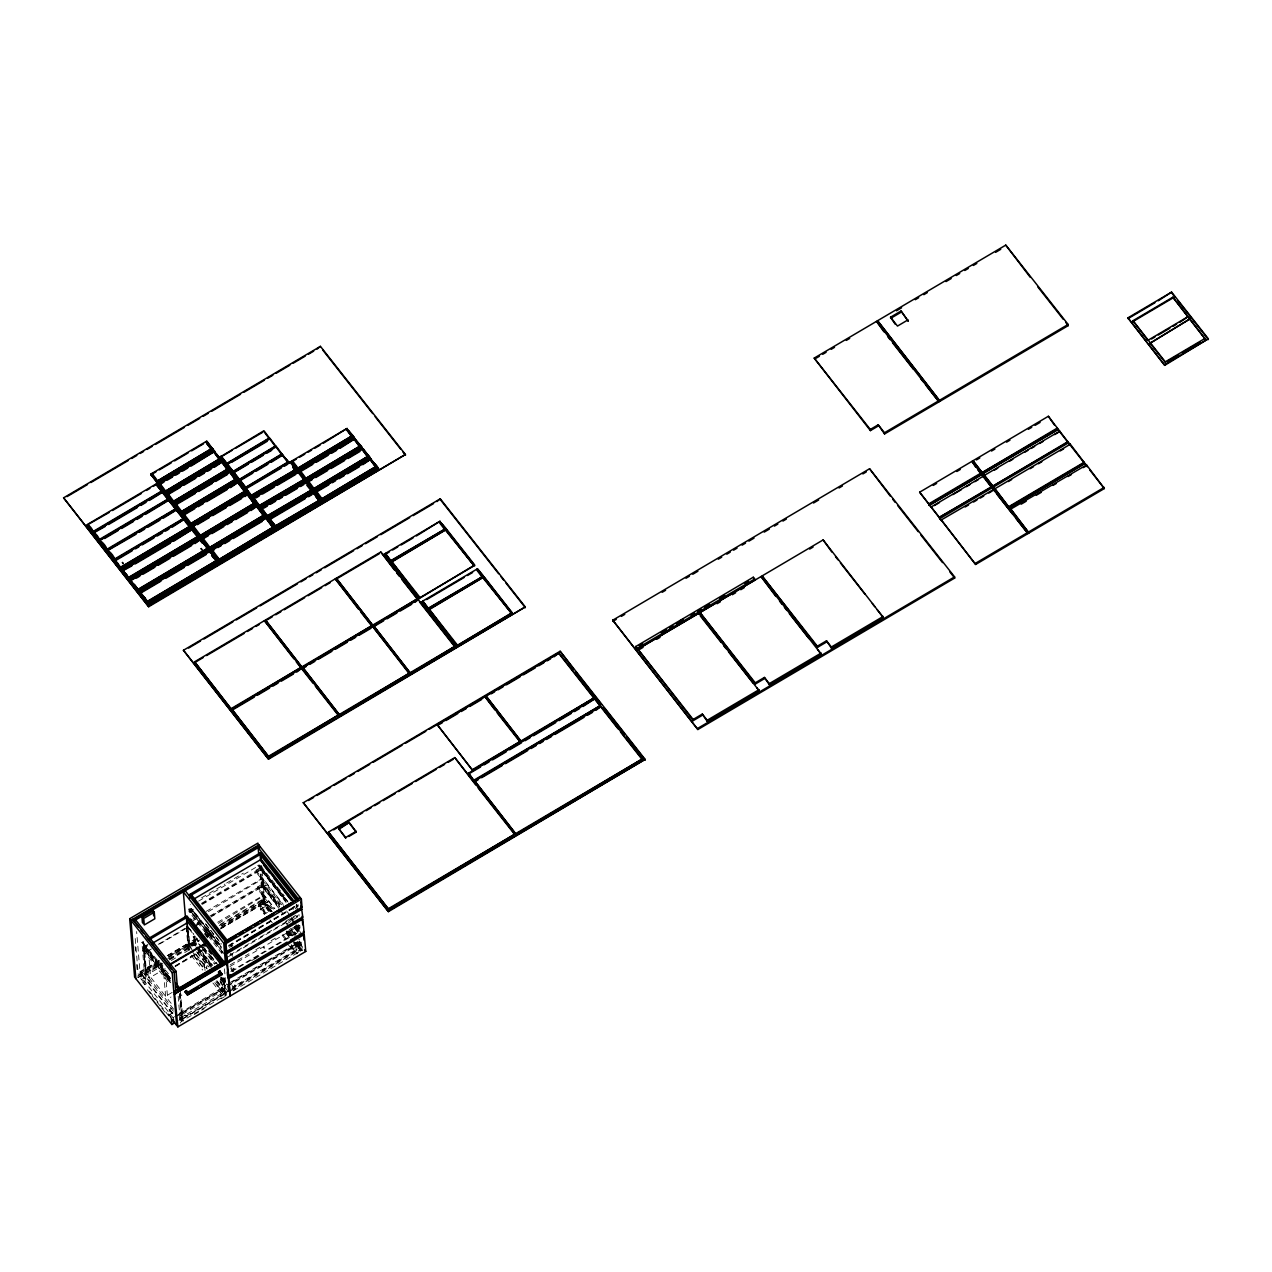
<?xml version="1.0" encoding="UTF-8"?>
<svg xmlns="http://www.w3.org/2000/svg" width="1272" height="1272" viewBox="0 0 1272 1272"><rect width="100%" height="100%" fill="white"/><g stroke="black" fill="none" stroke-linecap="round" stroke-linejoin="round"><path stroke-width="0.75" stroke-dasharray="5 3.75" d="M191.166 912.231L190.1 912.437L190.832 911.754M265.212 885.757L266.245 885.487M266.532 902.389L267.597 902.134L266.659 902.659M220.485 994.211L221.28 995.245M221.264 951.917L222.393 951.949L221.392 952.283M224.095 985.673L225.224 985.593M302.386 946.591C296.599 940.962 298.268 939.277 299.238 947.831L232.681 987.104M299.667 928.083L298.729 928.433L299.349 927.638M301.098 944.858L300.144 945.255L300.764 944.381M233.698 969.487L233.078 968.056L234.318 969.089M234.255 985.212L235.415 986.293L234.891 984.862M186.634 1015.644L184.742 1014.992M264.115 948.435L263.463 947.052L264.719 947.99M295.645 932.996L294.484 931.835L295.104 933.346M201.596 897.809L224.985 884.008M226.655 883.022L243.365 873.164M198.575 901.148L259.838 865.008M222.059 953.682L189.115 911.77L188.876 909.035L221.249 949.023M281.796 904.789L256.085 872.131L255.926 870.239L259.615 868.076L286.009 901.657M222.616 952.267L189.655 910.355L191.993 908.939L191.436 910.1L220.819 947.465M201.58 903.295L261.253 867.981M201.644 904.074L261.984 868.665M189.115 911.77L194.998 908.288M202.423 904.36L261.984 869.221M191.929 911.483L192.899 910.784L192.978 911.642L191.929 911.483L192.835 910.005L220.962 945.78M262.048 870L261.078 870.684L260.999 869.841M173.374 1011.256L144.611 974.686L141.907 942.409L143.164 941.662L143.609 946.877M143.386 947.783L143.577 942.186M168.461 973.827L142.957 942.568M148.013 944.269L142.941 947.433L143.195 950.375L169.621 983.987M169.971 982.286L143.036 948.038L148.077 945.064M192.867 919.243L197.876 916.285M206.239 911.356L262.652 878.093L283.02 903.995M147.17 946.336L143.45 948.562L145.819 976.96L149.651 981.841L144.706 984.751L142.798 982.318M143.879 949.087L170.194 981.396M208.385 911.642L262.43 879L262.35 885.884L261.38 878.841M193.074 920.689L198.178 917.668M143.195 950.375L144.563 949.564M162.673 968.501L162.896 971.108L146.169 949.834L149.54 947.847M158.221 944.349L187.89 926.588L193.885 934.204M169.621 978.311L148.077 950.899L151.4 948.944M159.7 944.031L187.954 927.368L198.734 941.089M273.416 909.162L257.5 888.969L257.341 887.077L261.014 884.899L278.727 907.429M196.763 923.79L201.771 920.833M209.8 916.094L262.668 884.819L279.76 906.554M194.552 925.921L201.358 921.898M211.565 915.888L262.986 885.519L262.43 879M257.5 888.969L263.384 885.487L279.252 905.664M195.316 926.207L202.121 922.184M210.643 917.16L263.399 886.043M263.05 886.298L262.493 887.522L262.414 886.663M266.23 885.535L265.419 885.996M262.906 888.047L263.113 887.141M193.694 944.969L193.01 936.812L194.282 936.081L194.966 944.222M204.299 930.166L207.654 928.194M217.671 922.279L264.051 894.916L274.847 908.637M194.06 936.971L194.616 943.506L194.06 936.971L195.109 937.13L195.665 943.665L199.338 948.324M263.845 895.822L264.401 902.341L263.845 895.822L218.307 923.456M204.697 931.486L209.8 928.481M158.73 960.599L140 971.649L175.186 1016.408M167.236 955.574L187.668 943.522L191.309 948.149M196.349 938.402L189.56 942.409L192.183 945.509L190.689 942.568L190.784 943.745L197.526 939.769M204.824 933.409L209.928 930.404M220.104 924.394L262.509 899.384L272.208 911.738M159.016 960.726L145.231 969.63L159.079 962.236M167.491 955.717L187.859 943.713M159.684 960.853L140.063 972.428L175.25 1017.187M168.111 955.876L187.731 944.301L193.805 952.028M197.43 938.593L189.623 943.188L192.056 946.273M204.903 934.189L211.677 930.182M219.356 925.666L262.573 900.163L271.318 911.149M188.272 944.237L189.321 944.396L169.16 956.29M191.929 945.414L192.342 942.313L197.224 948.514M159.779 962.029L141.208 972.985L141.113 971.808L142.607 974.75M168.222 957.053L186.777 946.098L186.682 944.921L188.081 946.702M205.953 934.793L211.025 931.804M221.137 925.841L261.619 901.959L261.523 900.783L263.002 903.74L261.619 901.959M138.028 975.083L160.24 961.966M168.794 956.926L197.844 939.785M206.398 934.745L211.518 931.724M221.773 925.682L262.795 901.482L259.695 864.515M137.646 976.26L161.067 962.634M167.825 958.643L199.306 939.96M205.921 936.001L211.534 932.742M220.74 927.431L264.083 901.641L271.413 910.959M145.819 976.96L140.874 979.885L141.478 974.463L145.421 972.142L149.253 977.007L149.651 981.841M264.274 914.234L263.876 909.401L267.82 907.079L268.106 910.593L269.108 910.005L269.219 911.308L264.274 914.234L260.442 909.353L260.045 904.535L263.988 902.198L271 911.436M194.743 945.128L195.729 944.444L195.173 945.668L194.266 943.745L199.37 940.739M206.175 936.717L211.279 933.712M221.487 927.686L264.799 902.309M137.567 977.675L161.496 963.572M169.605 958.834L199.1 941.391M207.352 936.558L212.774 933.314M220.851 928.608L264.051 903.072M138.473 977.325L162.371 963.238M169.208 959.215L198.432 942.027M206.939 937.003L213.76 932.996M220.406 929.005L264.815 902.882L261.698 865.739M144.611 974.686L162.848 963.938M169.637 959.931L189.56 948.181M143.672 947.656L146.089 975.386L162.88 965.464M264.322 904.869L264.878 903.661L263.892 904.344L263.829 903.502M171.275 960.519L178.001 956.544M184.726 952.585L189.767 949.612M260.442 909.353L265.387 906.443L265.276 905.139L264.274 905.728L260.951 866.105M144.706 984.751L145.31 979.345L149.253 977.007M172.181 992.414L165.614 996.294L150.621 977.246L165.424 968.501M170.4 980.664L163.245 971.554L166.6 969.566M175.043 965.957L204.967 948.308L206.525 967.944M175.298 966.068L204.887 948.61M175.107 966.736L205.03 949.087M294.77 906.284L292.306 907.731L293.005 909.369L296.694 907.19M228.61 945.43L297.044 905.012L297.187 906.65L296.63 904.487M229.04 945.955L297.457 905.553M228.69 946.273L296.758 906.109M229.485 947.354L232.887 945.35M296.535 907.811L296.678 904.122M285.548 921.357L295.756 915.331M229.787 955.018L297.521 915.125M228.165 956.814L297.934 915.649M286.534 924.044L293.355 920.022M171.164 1003.354L167.697 998.949L170.989 997.01M179.702 993.957L180.751 994.116L179.702 993.957L181.976 1021.019L225.653 995.261L224.238 978.359M230.248 964.796L248.962 953.746M255.767 949.739L262.573 945.716M271.095 940.708L276.199 937.687M291.511 928.655L297.441 925.253M179.829 995.594L180.401 994.37L180.179 995.276M230.009 966.482L299.795 925.332L300.478 933.489M181.912 995.133L180.465 995.213M230.789 971.315L298.872 931.168M294.627 935.254L297.012 932.948M231.806 971.49L297.584 932.694M251.697 960.583L256.801 957.578M254.75 958.897L261.555 954.875M171.482 1018.808L168.508 1013.848L169.51 1013.259L169.208 1009.745L173.151 1007.408M168.62 1015.151L173.564 1012.242M224.89 985.1L224.27 986.007M229.946 982.62L299.731 941.471L300.208 950.518L300.144 941.996M179.352 1013.212L225.43 986.038L220.549 979.71M232.251 982.016L298.825 942.743L299.651 943.808L176.951 1016.185M176.888 1015.406L222.934 989.075M228.149 985.164L301.21 942.154L298.809 939.118M224.651 987.883L180.974 1013.641L182.437 1014.341L224.858 989.314L219.961 981.777M288.172 944.635L292.004 949.516L296.964 946.591L296.853 945.287L295.851 945.875L295.549 942.361M222.409 991.794L224.301 990.665L223.92 986.102L222.028 987.215L222.409 991.794L215.048 982.429M293.562 942.965L297.235 947.656L299.143 946.527M179.765 1018.3L225.86 991.127M232.204 988.137L300.287 947.99M178.907 1020.367L230.105 990.173M231.552 989.314L300.701 948.514M300.351 950.709L302.418 947.704L297.537 941.487M230.645 990.777L301.114 949.055L300.128 949.675M233.126 990.475L235.574 989.028L232.474 984.337M290.652 946.161L296.742 953.921L299.111 951.424M233.142 990.856L299.588 951.663M293.673 942.218L300.621 951.058L301.893 950.311L301.21 942.154M194.139 1014.627L204.236 1008.68M221.042 998.759L224.397 996.771M296.122 948.578L297.028 949.882L295.692 949.103M265.546 965.305L265.291 963.763L266.134 964.828M184.408 1015.517L186.094 1016.074M193.694 945.398L192.978 945.923M208.958 934.761L208.131 935.159M296.694 905.267L297.537 906.332M296.964 907.556L295.994 905.553M296.09 906.761L298.491 909.814M293.943 906.38L296.392 909.496M261.11 866.296L284.308 895.79M263.193 870.207L287.615 901.26M258.693 864.976L288.108 902.15M261.142 868.156L287.679 901.896M261.221 868.935L286.916 901.641M261.348 869.587L287.043 902.261M257.691 865.389L285.771 901.101M286.089 902.5L259.615 868.076M296.885 916.253L297.521 917.048L293.832 919.227L293.132 917.573M255.926 870.239L283.529 905.362M286.598 910.943L290.35 915.681M291.479 917.16L293.927 920.26M298.523 926.08L298.65 932.058M280.253 904.487L262.525 883.118L279.617 904.853M291.24 918.448L294.897 923.106M296.122 924.664L301.003 930.881M290.604 918.829L294.261 923.488M295.486 925.03L300.367 931.247M296.344 927.399L301.226 933.616M295.629 926.732L300.51 932.948M262.557 884.978L279.697 906.777M295.199 926.493L299.27 931.963M262.62 885.773L279.363 907.047M294.452 926.255L299.349 932.471M262.763 886.425L278.663 906.65M294.563 926.875L298.236 931.533L297.696 925.014M294.627 927.654L298.3 932.312M278.807 908.272L261.014 884.899M280.031 909.83L283.704 914.489M294.707 928.496L298.3 933.076M285.628 922.343L289.221 926.922M290.413 928.449L297.6 937.591M257.341 887.077L274.148 908.447M290.954 929.816L294.548 934.395M289.316 929.387L295.343 937.082M271.89 908.892L263.94 899.94L272.478 910.816M288.983 930.627L292.64 935.286M288.346 930.993L292.019 935.651M296.901 941.868L301.782 948.069M287.981 931.804L291.654 936.462M296.535 942.679L302.641 950.438M287.281 931.136L290.938 935.794M297.044 943.554L301.925 949.771M286.836 931.04L291.781 937.162M295.804 942.298L301.893 950.311M286.9 931.661L290.97 936.844M295.454 942.552L301.178 949.834M262.795 901.482L270.3 911.022M286.2 931.247L289.873 935.922M294.754 942.139L300.494 949.421M264.942 904.503L264.465 903.12M270.364 911.801L262.43 901.721L269.712 911.738M286.264 932.026L290.048 936.844M293.021 940.406L299.715 949.151M286.327 932.885L288.919 936.16M269.028 911.754L262.891 903.947L259.631 865.135M286.2 933.6L292.337 941.407M260.045 904.535L263.876 909.401M265.959 913.058L258.757 903.899L258.916 905.791L265.005 913.55M282.766 934.427L286.359 939.006M291.161 945.128L296.662 952.871M269.903 919.767L272.335 922.868M282.098 935.286L285.771 939.944M230.407 953.316L232.84 956.417M205.873 924.283L209.467 928.846M210.675 930.373L214.268 934.952M215.461 936.478L221.455 944.094M205.364 923.647L221.233 943.84M221.169 946.734L191.166 908.574L221.566 947.719M188.876 909.035L225.494 955.606M204.665 933.918L208.258 938.498M231.075 967.499L233.539 971.411M230.598 968.596L233.03 971.697M210.643 955.526L219.023 966.195M187.827 926.891L193.583 934.22M210.659 955.94L216.415 963.27M203.218 946.781L209.514 954.795M210.707 956.321L216.701 963.938M196.333 938.688L198.782 941.805M203.679 947.688L215.906 963.588M202.709 948.149L197.828 941.948L197.669 940.056M203.933 949.707L214.92 963.683M232.013 985.418L235.67 990.077M193.01 936.812L201.405 947.481M202.598 949.007L214.586 964.256M200.547 949.882L212.79 965.432M222.568 977.882L229.914 987.215M211.995 965.13L193.98 942.218L212.058 965.973M221.407 977.119L227.529 984.894M221.121 977.23L226.829 984.48M197.542 947.926L211.391 965.543M220.787 977.484L226.082 984.226M198.432 950.073L211.868 967.149M220.406 978.025L225.287 984.226M191.706 942.679L194.139 945.78M196.095 948.022L210.468 966.307M220.994 979.949L226.05 986.118M198.575 951.774L210.786 967.292M196.842 951.663L209.021 967.149M219.897 980.998L228.547 992.001M196.906 952.458L207.829 966.338M196.158 954.334L207.082 968.215M216.797 980.569L226.877 993.384M195.014 953.571L207.145 969.01M216.86 981.348L224.301 990.665M225.096 993.098L181.483 1019.651L225.16 993.877M191.945 951.233L205.126 967.992M215.922 981.714L226.702 995.419L226.384 991.619M186.777 946.098L188.177 947.879M194.187 955.892L205.237 969.932M194.028 956.21L205.03 970.218M214.809 982.652L224.603 995.102L223.188 978.2M191.245 955.431L202.773 970.091M212.933 983.002L222.155 994.736L220.851 979.265M170.035 977.755L165.424 971.888L167.697 998.949M170.194 978.057L145.946 947.227L146.169 949.834M141.907 942.409L170.655 978.979M144.308 946.638L169.542 978.724M144.436 947.942L170.13 980.601M170.718 982.541L143.036 948.038M179.225 1013.609L182.675 1018.013M173.628 1009.237L146.709 975.004L144.006 942.727M179.734 1017.012L182.182 1020.128L179.972 993.829M179.368 1018.888L181.753 1021.925L179.352 994.211M141.478 974.463L145.31 979.345M169.208 1009.745L173.04 1014.611L173.342 1018.141M173.501 1018.347L140.381 976.212L136.629 931.565M140.763 978.581L144.595 983.447M168.508 1013.848L171.386 1017.505M149.524 991.381L169.16 1016.344M147.361 989.791L150.971 994.37M152.163 995.897L155.772 1000.476M156.965 1002.002L160.574 1006.597M161.767 1008.124L165.376 1012.703M298.125 904.567L298.268 906.268M298.952 914.425L299.095 916.11M298.745 925.173L299.286 931.692M298.316 924.633L299.206 934.22M299.731 941.471L300.621 951.058M296.885 915.49L296.964 916.333M299.095 941.837L299.651 948.356M299.651 949.055L299.795 949.993M296.853 943.077L297.235 947.656M291.606 944.683L292.004 949.516M261.635 865.994L261.921 869.412L260.649 870.159L260.585 869.317M262.652 878.093L263.336 886.234M264.051 894.916L264.751 903.072M261.635 869.476L261.698 870.318M260.649 865.58L260.935 869.062L260.219 865.055M262 886.139L262.064 886.982M262.795 895.663L263.352 902.182M263.415 902.961L263.479 903.82M232.013 946.575L231.234 943.888M232.06 953.73L232.124 954.572M224.46 968.835L225.748 984.019M223.856 977.389L225.43 996.167M223.602 978.74L225.017 995.642M202.805 945.955L204.76 969.153M192.485 910.259L192.549 911.102M195.316 943.904L195.379 944.762M192.072 909.719L190.88 911.324L190.291 904.472M192.263 911.165L192.342 912.008M195.093 944.81L195.173 945.668M189.512 908.653L189.655 910.355M192.342 942.313L192.485 943.999M188.32 927.558L189.941 946.972M187.556 923.329L189.767 950.089M187.143 922.804L189.337 949.087M187.238 927.463L189.131 949.993M186.507 923.17L188.717 949.453L186.094 922.645M186.269 926.747L188.049 948.085M180.401 990.936L183.025 1021.178M180.322 993.591L182.596 1020.653M178.16 996.23L179.447 1011.558M179.606 1013.482L180.417 1023.054M165.614 996.294L163.341 969.232L148.347 950.168L150.621 977.246M163.023 968.946L163.245 971.554M143.164 941.662L146.089 975.386M135.214 938.513L136.517 954.032M136.692 955.972L138.155 973.446M135.134 946.432L135.532 951.027M136.661 964.621L137.153 970.441"/><path stroke-width="1.5" d="M226.543 953.793L301.941 909.226L301.21 908.383L225.844 952.839L227.545 961.934L226.527 960.487M226.718 952.108L226.003 943.601L224.746 942.011L300.113 897.555L301.369 899.145L302.068 907.636L301.035 906.236M227.227 963.667L226.464 962.809L174.344 994.163L302.736 919.084L304.135 932.726L303.356 931.358M228.721 978.74L230.391 995.912L305.757 951.456L304.247 934.507L228.642 978.74M303.992 934.395L303.324 933.537L227.942 977.882M928.894 504.141L919.64 492.2L971.951 461.354L983.622 476.905L983.097 475.696M939.42 517.529L928.846 504.157M982 472.469L973.001 460.734L1048.367 416.278L1070.261 445.009M1068.019 441.559L992.494 486.349L1068.035 442.163M1086.256 464.662L1086.781 465.87L1070.086 443.928L1070.356 445.105M302.688 919.227L302.036 918.241L226.527 963.031M63.6 497.829L320.417 346.35L405.434 454.486L148.681 606.744L63.6 497.829L148.681 606.744M67.066 496.605L87.482 484.553M90.884 482.549L128.297 460.48M131.7 458.477L136.804 455.471M140.206 453.468L143.593 451.465M146.996 449.445L152.099 446.44M155.502 444.437L184.424 427.376M187.827 425.373L199.72 418.361M203.123 416.342L208.226 413.336M211.629 411.333L240.535 394.272M243.938 392.269L264.353 380.233M267.756 378.229L272.86 375.224M276.262 373.221L289.857 365.191M293.26 363.188L305.169 356.16M308.571 354.157L313.675 351.151M317.078 349.132L320.417 346.35M212.456 448.539L206.223 441.416L214.237 451.147L158.141 484.235L150.748 474.138L156.965 480.864L157.187 482.692L157.792 481.913L157.187 482.692M152.02 473.391L205.587 441.797L211.168 448.889L157.617 480.88L152.02 473.391L151.416 474.154L156.997 481.245M150.811 474.917L155.915 471.912M159.318 469.909L171.211 462.897M174.614 460.877L188.208 452.864M191.611 450.86L203.52 443.833M211.168 448.889L157.617 480.88M211.995 449.954L158.459 481.945L211.995 449.954L213.569 451.115L213.267 449.207L213.569 451.115M87.514 524.414L156.043 483.996L162.275 491.103L92.522 532.65L86.925 525.177C88.102 523.333 94.494 530.917 92.522 532.65M161.639 491.485L156.074 484.393L162.307 491.501M158.141 484.235L157.792 481.913M212.901 451.099L158.73 483.471L157.823 482.311M109.074 512.521L86.925 525.177M112.477 510.501L141.415 493.441M146.519 490.435L149.921 488.416M153.324 486.413L156.695 484.012M220.469 458.731L214.237 451.624L222.25 461.339L166.155 494.426L158.762 484.33L164.978 491.056L165.201 492.884L165.805 492.121L165.201 492.884M160.034 483.583L213.601 451.989L219.181 459.081L165.63 491.072L160.034 483.583L159.429 484.346L165.01 491.437M219.213 459.478L214.268 452.005M158.825 485.109L163.929 482.104M167.332 480.101L172.436 477.095M175.838 475.092L179.225 473.089M182.627 471.069L187.731 468.064M191.134 466.061L214.857 451.242M93.094 531.505L161.608 491.087M269.728 438.109L226.082 464.264L226.686 463.501L221.105 456.41L263.495 431.001L269.108 438.474M226.082 464.264L220.517 457.173L221.105 456.41M220.517 457.173L232.267 450.224M235.638 448.253L262.509 432.401M93.794 532.38L162.307 491.978L168.54 499.085L98.803 540.632L93.19 533.143C94.382 531.314 100.758 538.899 98.803 540.632M167.92 499.451L162.339 492.359L168.572 499.467M219.181 459.081L165.63 491.072M105.131 526.513L93.19 533.143M108.549 524.509L137.471 507.448M140.874 505.429L145.978 502.424M149.396 500.421L162.975 491.994M166.473 492.137L220.008 460.146L221.582 461.307L221.28 459.399L221.582 461.307M168.143 491.151L220.008 460.146M166.155 494.426L165.805 492.121M220.915 461.291L166.743 493.663L165.837 492.502M228.483 468.923L222.25 461.815L230.264 471.53L174.169 504.618L166.775 494.522L172.992 501.248L173.231 503.076L173.819 502.313L173.231 503.076M168.047 493.775L221.614 462.181L227.195 469.273L173.644 501.263L168.047 493.775L167.443 494.538L173.024 501.629M227.227 469.67L222.282 462.197M166.839 495.301L180.449 487.287M183.852 485.284L195.745 478.256M199.148 476.253L204.251 473.248M207.638 471.244L211.041 469.241M214.443 467.237L222.87 461.434M226.686 463.501L269.06 438.093M99.359 539.471L167.888 499.069M276.008 446.075L232.363 472.23L232.951 471.467L227.386 464.375L269.759 438.967L275.372 446.456M232.363 472.23L226.782 465.139L227.386 464.375M231.822 462.165L267.104 441.368M100.059 540.362L168.572 499.944L176.22 508.832L106.466 550.379L99.47 541.125C100.631 539.471 108.533 548.391 106.466 550.379M175.584 509.198L168.62 500.341L176.251 509.229M104.606 538.501L118.216 530.472M121.619 528.468L133.528 521.441M136.947 519.437L142.051 516.416M145.453 514.413L169.24 499.976M227.195 469.273L173.644 501.263M228.022 470.338L174.487 502.329L228.022 470.338L229.596 471.515L229.294 469.591L229.596 471.515M174.169 504.618L173.819 502.313M228.928 471.483L174.757 503.855L173.851 502.694M236.497 479.115L230.264 472.007L238.277 481.722L182.182 514.81L174.789 504.714L181.006 511.439L181.244 513.268L181.832 512.505L181.244 513.268M176.061 503.966L229.628 472.373L235.209 479.465L181.657 511.455L176.061 503.966L175.457 504.73L181.037 511.821M234.127 478.431L230.296 472.389M232.951 471.467L275.34 446.059M174.852 505.493L195.252 493.472M198.655 491.469L212.265 483.44M215.652 481.436L227.561 474.424M282.273 454.056L238.627 480.212L239.231 479.449L233.65 472.357L276.04 446.949L281.637 454.438M238.627 480.212L233.062 473.12L233.65 472.357M233.062 473.12L248.167 464.201M251.538 462.229L263.288 455.281M266.659 453.309L271.699 450.336M107.023 549.234L175.552 508.816M107.723 550.108L176.251 509.706L183.884 518.578L114.13 560.125L107.134 550.871C108.295 549.218 116.197 558.138 114.13 560.125M183.248 518.96L176.283 510.088L183.915 518.976M136.088 534.208L107.134 550.871M139.491 532.189L144.611 529.184M148.013 527.18L159.922 520.153M163.325 518.133L176.903 509.722M235.209 479.465L181.657 511.455M236.035 480.53L182.5 512.521L236.035 480.53L237.61 481.706L237.308 479.783L237.61 481.706M239.231 479.449L281.605 454.04M182.182 514.81L181.832 512.505M236.942 481.675L182.771 514.047L181.864 512.886M288.553 462.038L244.908 488.194L245.496 487.43L239.899 479.942L282.305 454.931L288.553 462.038L282.305 454.931M244.908 488.194L239.327 481.102L239.931 480.339M239.327 481.102L252.762 473.168M256.133 471.197L267.883 464.248M271.238 462.277L282.972 454.947M245.909 491.072L238.277 482.199L247.674 493.679L191.579 526.767L182.802 514.906L190.403 523.396L190.641 525.225L191.245 524.462L190.641 525.225M184.074 514.158L237.641 482.565L244.606 491.437L191.07 523.428L184.074 514.158L183.47 514.937L190.434 523.794M244.637 491.819L238.309 482.581M182.866 515.701L194.775 508.673M198.178 506.669L203.266 503.664M206.668 501.661L227.068 489.625M230.47 487.621L238.898 481.818M114.703 558.98L183.216 518.563M114.766 560.237L184.535 519.071L190.116 526.163L120.363 567.71L114.766 560.237L120.363 567.71M114.798 560.634L117.66 563.083M172.276 527.133L184.535 519.071M183.947 519.835L191.293 529.534L122.78 569.951L115.45 560.65L132.177 550.792M135.516 548.82L138.855 546.849M142.194 544.877L153.896 537.977M157.235 536.005L162.244 533.048M165.599 531.076L168.938 529.104M245.496 487.43L287.885 462.022M245.528 488.289L290.048 462.038L295.661 469.511L251.141 495.778L245.528 488.289L251.141 495.778M352.392 437.616L298.809 469.209L352.36 437.218L353.918 438.395L353.616 436.487L354.586 438.411L298.491 471.499L291.113 461.418L297.314 468.128L297.553 469.956L298.141 469.193L297.553 469.956M292.369 460.671L345.936 429.077L351.517 436.153L297.982 468.144L292.369 460.671L291.765 461.434L297.346 468.525M352.805 435.803L346.572 428.696L352.773 435.422L353.012 437.25M245.56 488.687L253.541 498.004L296.805 472.5L292.799 467.047M351.549 436.55L346.604 429.093M253.541 498.004L246.227 488.702L281.176 468.096M284.499 466.14L287.822 464.169M291.177 462.197L296.265 459.192M299.667 457.189L304.771 454.168M308.174 452.164L311.576 450.161M314.963 448.157L320.067 445.152M323.47 443.149L347.208 428.33M244.606 491.437L191.07 523.428M245.448 492.502L191.913 524.477L245.448 492.502L247.022 493.663L246.704 491.755L247.022 493.663M120.331 567.328L190.116 526.163M191.579 526.767L191.245 524.462M246.355 493.647L192.183 526.004L191.277 524.859M120.999 567.344L122.112 569.936L121.174 568.393L190.959 527.228L191.261 529.152M121.206 568.775L190.959 527.228M255.306 503.044L247.674 494.156L257.087 505.652L200.992 538.74L192.215 526.878L199.815 535.369L200.054 537.197L200.658 536.434L200.054 537.197M193.471 526.131L247.054 494.538L254.018 503.394L200.483 535.385L193.471 526.131L192.883 526.894L199.847 535.766M252.89 502.313L247.706 494.554M197.383 524.652L209.276 517.625M212.678 515.621L226.273 507.608M229.675 505.604L241.585 498.576M244.971 496.573L248.31 493.79M122.112 569.936L191.865 528.389M122.78 570.428L192.549 529.263L198.13 536.355L128.377 577.917L122.78 570.428L128.377 577.917M122.812 570.826L126.787 574.706M173.612 541.268L192.549 529.263M251.109 495.38L295.661 469.511M351.517 436.153L297.982 468.144M131.827 565.913L123.432 570.444M135.166 563.941L170.257 543.239M253.51 497.622L251.935 496.446L296.471 470.195L296.774 472.103M251.983 496.843L296.471 470.195M252.89 497.988L297.41 471.737M298.491 471.499L298.141 469.193M352.36 437.218L353.25 438.379L299.095 470.735L298.189 469.591M253.541 498.481L298.061 472.23L303.674 479.703L259.154 505.97L253.541 498.481L259.154 505.97M360.405 447.808L306.822 479.401L360.374 447.41L361.932 448.587L361.63 446.679L362.6 448.603L306.504 481.69L299.127 471.61L305.328 478.32L305.566 480.148L306.155 479.385L305.566 480.148M300.383 470.863L353.95 439.269L359.531 446.361L305.995 478.336L300.383 470.863L299.779 471.626L305.36 478.717M360.819 445.995L354.586 438.888L360.787 445.613L361.025 447.442M253.573 498.878L261.555 508.196L305.391 481.532L261.523 507.814M359.563 446.742L354.618 439.285M255.91 497.909L259.234 495.953M262.557 493.997L274.211 487.112M277.535 485.157L295.835 474.361M299.19 472.389L312.785 464.36M316.187 462.356L328.081 455.344M331.483 453.341L336.587 450.336M339.99 448.332L355.222 438.522M128.345 577.52L198.13 536.355M254.018 503.394L200.483 535.385M129.013 577.536L130.126 580.127L129.188 578.585L198.973 537.42L199.879 538.581L130.793 580.143L124.688 572.384M254.861 504.459L201.31 536.45L254.861 504.459L256.419 505.636L256.117 503.712L256.419 505.636M129.219 578.967L198.973 537.42M130.126 580.127L199.879 538.581M200.992 538.74L200.658 536.434M255.767 505.62L201.596 537.977L200.69 536.816M130.793 580.62L200.563 539.455L207.543 548.327L137.789 589.874L130.793 580.62L137.789 589.874M264.719 515.017L257.087 506.129L266.5 517.609L210.405 550.697L201.628 538.835L209.228 547.326L209.467 549.154L210.055 548.391L209.467 549.154M202.884 538.104L256.451 506.495L263.431 515.367L209.88 547.358L202.884 538.104L202.28 538.867L209.26 547.723M194.998 543.573L200.563 539.455M263.463 515.748L257.119 506.51M136.501 578.076L139.841 576.105M143.179 574.133L154.882 567.233M158.221 565.261L169.923 558.36M173.262 556.389L191.643 545.545M201.691 539.63L208.481 535.607M211.883 533.604L223.793 526.592M227.179 524.589L232.283 521.584M235.686 519.564L247.579 512.552M250.982 510.549L257.723 505.747M259.122 505.572L303.674 479.703M359.531 446.361L305.995 478.336M260.903 508.18L259.965 506.638L304.485 480.387L305.423 481.929M259.997 507.035L304.485 480.387M306.504 481.69L306.155 479.385M360.374 447.41L361.28 448.571L307.109 480.927L306.202 479.783M261.555 508.673L306.075 482.422L311.688 489.895L267.168 516.162L261.555 508.673L267.168 516.162M368.419 458L314.836 489.593L368.387 457.618L369.945 458.779L369.643 456.871L370.613 458.795L314.518 491.882L307.14 481.802L313.341 488.512L313.58 490.34L314.168 489.577L313.58 490.34M308.396 481.055L361.964 449.461L367.544 456.553L314.009 488.543L308.396 481.055L307.792 481.818L313.373 488.909M368.832 456.187L362.6 449.08L368.8 455.805L369.039 457.634M367.576 456.934L362.631 449.477M263.924 508.1L267.247 506.145M270.57 504.189L275.563 501.232M278.902 499.276L282.225 497.32M285.548 495.349L297.203 488.48M300.526 486.524L303.849 484.553M307.204 482.581L312.292 479.576M315.695 477.572L327.604 470.545M331.006 468.541L344.601 460.528M348.003 458.524L359.897 451.496M137.758 589.477L207.543 548.327M263.431 515.367L209.88 547.358M134.943 585.072L139.538 592.084L138.6 590.542L208.37 549.393L209.276 550.538L140.19 592.116L133.655 583.8M264.258 516.432L210.723 548.423L264.258 516.432L265.832 517.593L265.53 515.685L265.832 517.593M138.632 590.939L208.37 549.393M267.136 515.764L311.688 489.895M367.544 456.553L314.009 488.543M139.538 592.084L209.276 550.538M210.405 550.697L210.055 548.391M265.164 517.577L210.993 549.933L210.087 548.788M263.336 510.12L268.917 518.372L267.979 516.83L312.499 490.579L313.437 492.121L269.569 518.388L267.136 515.287M140.19 592.593L209.975 551.428L216.94 560.284L147.202 601.847L140.19 592.593L147.202 601.847M274.132 526.974L266.5 518.086L275.897 529.581L219.802 562.669L211.025 550.808L218.625 559.298L218.864 561.127L219.468 560.364L218.864 561.127M212.297 550.061L265.864 518.467L272.828 527.323L219.293 559.314L212.297 550.061L211.693 550.824L218.657 559.696M268.01 517.227L310.225 492.312M140.222 592.975L145.501 598.508M209.975 551.428L209.403 552.589M272.86 527.721L266.532 518.483M211.709 555.149L218.116 563.655L149.603 604.073L140.89 592.99L160.94 581.161M165.964 578.203L184.345 567.376M187.684 565.404L206.064 554.56M211.088 551.587L214.491 549.583M217.894 547.58L221.296 545.577M224.699 543.573L229.787 540.568M233.189 538.549L262.096 521.504M268.917 518.372L313.437 492.121M314.518 491.882L314.168 489.577M368.387 457.618L369.293 458.763L315.122 491.119L314.216 489.974M269.569 518.865L314.089 492.614L319.701 500.087L275.181 526.354L269.569 518.865L275.181 526.354M376.433 468.191L322.85 499.785L376.401 467.81L377.959 468.971L377.657 467.062L378.627 468.986L322.531 502.074L315.154 491.994L321.355 498.703L321.593 500.532L322.198 499.769L321.593 500.532M316.41 491.246L369.977 459.653L375.558 466.745L322.023 498.735L316.41 491.246L315.806 492.01L321.387 499.101M376.846 466.379L370.613 459.272L376.814 465.997L377.053 467.826M269.6 519.262L277.582 528.596L320.846 503.076L319.065 500.468M313.532 493.775L314.089 492.614M375.59 467.126L370.645 459.669M277.582 528.596L270.268 519.278L305.216 498.672M308.54 496.716L311.863 494.744M315.218 492.773L328.812 484.759M332.215 482.756L335.617 480.737M339.02 478.733L344.108 475.728M347.51 473.725L359.42 466.713M362.806 464.693L371.249 458.906M147.17 601.449L216.94 560.284M272.828 527.323L219.293 559.314M275.15 525.956L319.701 500.087M375.558 466.745L322.023 498.735M147.822 601.465L148.935 604.057L147.997 602.515L217.782 561.35L218.084 563.273M273.671 528.389L220.135 560.38L273.671 528.389L275.245 529.565L274.927 527.642L275.245 529.565M277.55 528.198L275.992 527.021L320.512 500.771L320.814 502.678M148.029 602.912L217.782 561.35M276.024 527.419L320.512 500.771M148.935 604.057L218.689 562.51M219.802 562.669L219.468 560.364M274.577 529.55L220.406 561.906L219.5 560.761M276.93 528.564L321.45 502.313M322.531 502.074L322.198 499.769M376.401 467.81L377.307 468.955L323.136 501.311L322.229 500.166M148.617 605.949L405.434 454.486M183.454 650.278L440.271 498.799L525.288 606.935L268.535 759.193L183.454 650.278L268.535 759.193M188.622 648.052L200.531 641.024M203.933 639.021L232.84 621.96M236.242 619.957L256.658 607.921M260.06 605.917L297.473 583.848M300.876 581.845L305.98 578.824M309.382 576.82L312.785 574.817M316.187 572.813L321.291 569.808M324.694 567.789L353.6 550.744M357.003 548.741L362.107 545.736M365.509 543.716L377.402 536.705M380.805 534.701L409.727 517.64M413.13 515.637L433.529 503.601M436.932 501.597L440.271 498.799M194.616 661.806L264.401 620.657L301.13 667.355L231.409 709.299L194.616 661.806L231.409 709.299M265.45 620.036L335.236 578.871L371.965 625.586L302.243 667.53L265.45 620.036L302.243 667.53M336.285 578.251L380.805 552L417.534 598.699L373.078 625.745L336.285 578.251L373.078 625.745M194.68 662.585L203.202 657.576M206.605 655.573L244.049 633.488M247.452 631.468L252.556 628.463M255.958 626.46L259.361 624.441M265.514 620.816L272.335 616.793M275.738 614.789L280.842 611.784M284.244 609.765L304.66 597.729M308.062 595.725L321.689 587.68M325.091 585.677L330.195 582.671M336.349 579.03L379.231 553.749M418.647 598.874L384.096 554.21L390.297 560.92L389.693 561.683L418.647 598.874L474.679 564.991L446.599 529.279L445.995 530.042L474.09 565.754L445.343 530.027L391.76 561.62L419.251 598.094L391.172 562.383M385.352 553.463L438.92 521.87L444.532 529.343L390.965 560.952L385.352 553.463L390.965 560.952M445.804 528.596L439.555 521.488L445.757 528.214L445.995 530.042M390.329 561.318L385.384 553.861M385.861 553.988L389.264 551.984M392.651 549.981L397.754 546.976M401.157 544.973L413.05 537.945M416.453 535.941L440.192 521.123M390.933 560.555L444.532 529.343M391.792 562.017L445.343 530.027M870.414 430.62L814.207 358.1L876.519 321.355L938.99 401.857L884.565 433.943L878.205 424.8L870.302 429.443L870.414 430.62L878.3 425.961M877.569 320.719L1005.77 245.114L1068.13 324.44L1068.242 325.616L940.04 401.237L877.569 320.719L940.04 401.237M815.988 358.275L819.359 356.287M822.73 354.3L826.1 352.312M831.157 349.339L834.512 347.351M846.309 340.403L849.68 338.416M896.474 310.813L901.594 307.792M915.268 299.715L918.686 297.712M923.822 294.675L927.24 292.671M946.034 281.573L951.17 278.552M956.29 275.531L959.708 273.512M964.844 270.491L968.262 268.471M973.382 265.45L976.801 263.431M995.61 252.333L1000.73 249.312M895.265 324.296L890.527 317.205L901.037 311.004L908.113 321.037L901.037 311.004M890.623 318.382L901.148 312.181M231.345 708.52L301.13 667.355M302.18 666.735L371.965 625.586M373.014 624.965L417.534 598.699M418.583 598.078L391.14 561.986M419.887 597.729L473.454 566.135M232.045 709.41L301.83 668.245L338.543 714.959L268.837 756.904L232.045 709.41L268.837 756.904M302.879 667.625L372.648 626.476L409.377 673.174L339.672 715.118L302.879 667.625L339.672 715.118M373.714 625.856L418.234 599.589L454.947 646.303L410.506 673.349L373.714 625.856L410.506 673.349M232.108 710.189L254.225 697.135M257.644 695.132L269.553 688.104M272.955 686.101L278.059 683.08M281.462 681.077L293.371 674.049M296.789 672.045L301.83 668.245M302.943 668.404L306.345 666.401M309.748 664.397L314.852 661.376M318.254 659.373L331.881 651.343M335.283 649.34L347.192 642.312M350.595 640.309L355.699 637.288M359.101 635.285L371.026 628.257M373.777 626.635L383.667 620.8M386.958 618.844L396.864 613.009M400.155 611.069L411.699 604.264M414.99 602.324L418.234 599.589M456.076 646.462L421.509 601.799L427.726 608.525L427.122 609.288L456.076 646.462L512.107 612.595L484.028 576.868L483.424 577.631L511.503 613.358L482.756 577.615L429.189 609.208L456.664 645.699L428.585 609.972M422.781 601.068L476.348 569.458L481.961 576.947L428.378 608.541L422.781 601.068L428.378 608.541M483.217 576.2L476.984 569.093L483.185 575.803L483.424 577.631M427.758 608.922L422.813 601.449M426.677 599.573L464.073 577.52M467.476 575.516L472.58 572.511M908.017 319.86L897.491 326.077L890.527 317.205M428.346 608.159L481.961 576.947M429.221 609.606L482.756 577.615M268.774 756.125L338.543 714.959M339.592 714.339L409.377 673.174M410.427 672.554L454.947 646.303M456.012 645.683L428.553 609.59M457.3 645.333L510.867 613.724M268.471 758.414L525.288 606.935M884.565 433.943L884.469 432.766L938.895 400.68M939.944 400.06L1068.13 324.44M303.324 802.727L560.125 651.248L645.143 759.384L388.405 911.642L303.324 802.727L388.405 911.642M612.754 620.211L869.571 468.748L954.588 576.884L954.684 578.045L697.867 729.524L612.754 620.211L697.867 729.524M308.492 800.501L313.596 797.48M316.982 795.477L330.593 787.463M333.995 785.444L345.905 778.432M349.307 776.429L354.411 773.408M357.814 771.404L369.707 764.393M373.109 762.373L402.031 745.328M405.434 743.325L425.834 731.289M429.236 729.269L451.353 716.231M454.756 714.228L466.649 707.2M470.052 705.197L475.156 702.192M478.558 700.188L490.467 693.161M493.87 691.157L507.48 683.128M510.867 681.124L522.776 674.112M526.179 672.093L531.283 669.088M534.685 667.085L546.594 660.057M549.997 658.053L558.488 653.045M437.33 724.802L485.014 696.69L520.2 741.449L472.596 770.355L437.33 724.802L472.596 770.355M486.063 696.054L558.996 653.045L594.199 697.803L521.329 741.608L486.063 696.054L521.329 741.608M612.85 621.388L616.252 619.385M621.356 616.379L624.759 614.36M662.171 592.291L665.574 590.288M685.99 578.251L689.392 576.248M692.795 574.244L697.883 571.239M718.298 559.187L721.701 557.184M726.805 554.179L730.207 552.175M733.61 550.172L737.013 548.153M742.117 545.147L745.503 543.144M748.906 541.141L754.01 538.135M764.218 532.109L769.322 529.104M774.425 526.099L777.828 524.08M782.932 521.075L786.335 519.071M813.539 503.012L818.643 500.007M839.043 487.971L842.446 485.968M862.861 473.931L866.264 471.928M1127.93 317.857L1171.607 292.099L1208.336 338.797L1164.723 365.35L1127.93 317.857L1164.723 365.35M439.11 724.579L442.513 722.576M445.916 720.572L457.841 713.528M461.243 711.525L466.347 708.52M469.75 706.501L481.675 699.473M491.215 693.844L494.617 691.841M498.004 689.837L503.092 686.832M506.479 684.845L520.057 676.831M523.444 674.828L535.321 667.832M538.708 665.828L543.796 662.823M547.198 660.82L550.585 658.832M553.988 656.829L558.996 653.045M1127.994 318.636L1154.881 302.784M1158.236 300.796L1171.607 292.099M1147.392 339.783L1132.955 320.719L1172.848 297.203L1205.252 339.115L1172.848 297.203M1133.034 321.514L1172.911 297.982M173.453 1019.476L173.787 1023.388L171.895 1024.517L134.609 977.087L129.696 918.718L257.898 843.113L259.472 848.599M259.154 844.703L130.952 920.308L135.865 978.693M143.37 915.188L150.891 910.736M133.751 921.039L260.06 846.548M143.259 923.647L142.703 917.128L153.228 910.927L153.642 915.824M154.278 912.231L143.752 918.448L144.293 924.967L154.818 918.766L154.278 912.231L152.179 909.575M189.767 898.048L189.464 894.614L260.522 852.717L297.664 899.956M259.25 853.464L260.728 854.148L190.943 895.313L190.736 893.882M194.775 898.525L261.158 859.363L260.728 854.148M1148.218 340.133L1188.112 316.617L1179.875 322.293M1151.605 338.956L1154.944 337M1158.267 335.045L1169.89 328.176M1173.213 326.22L1176.536 324.249M635.793 646.51L681.379 619.639L682.762 621.404L682.857 622.58L637.288 649.467L635.793 646.51L637.288 649.467M682.428 619.019L753.263 577.234L754.646 579.014L754.757 580.191L683.923 621.96L682.428 619.019L683.923 621.96M639.275 645.699L642.646 643.712M661.217 632.756L666.274 629.767M669.66 627.78L673.031 625.792M676.402 623.805L681.474 620.816L681.379 619.639M690.95 615.219L694.321 613.231M697.708 611.244L701.079 609.24M704.45 607.253L709.506 604.28M719.634 598.301L724.69 595.328M744.931 583.387L748.302 581.399M637.192 648.291L682.762 621.404M683.811 620.784L754.646 579.014M693.256 720.636L637.892 649.181L698.932 613.168L759.177 690.839L707.28 721.447L702.303 714.069L693.145 719.459L693.256 720.636L702.398 715.23M755.345 684.018L699.982 612.548L761.038 576.55L821.267 654.206L769.385 684.813L764.408 677.435L755.25 682.841L755.345 684.018L764.504 678.612M817.451 647.384L762.087 575.93L823.127 539.916L883.372 617.588L831.475 648.195L826.498 640.802L817.339 646.208L817.451 647.384L826.593 641.978M328.494 832.079L454.788 757.587L514.922 834.082L388.691 909.353L328.494 832.079L388.691 909.353M149.953 937.655L186.841 915.888L223.983 963.143L179.05 989.648L176.649 986.595M333.677 829.837L362.695 812.729M366.098 810.709L371.217 807.688M374.636 805.685L379.756 802.664M383.174 800.645L395.115 793.601M398.534 791.582L412.176 783.536M415.594 781.517L436.073 769.433M439.492 767.429L444.612 764.408M448.03 762.389L453.15 759.368M637.988 650.342L643.076 647.353M656.638 639.355L660.025 637.352M717.042 603.723L720.429 601.72M732.306 594.724L735.693 592.72M740.781 589.715L744.168 587.712M809.66 549.091L813.047 547.087M150.096 939.134L187.048 917.335L185.585 916.635M345.761 838.28L338.718 828.629L349.244 822.428L356.287 832.079L348.767 836.515M338.781 829.423L349.244 822.428M189.258 920.117L190.625 919.322L224.27 962.109M152.211 943.363L188.049 922.407L204.776 943.665L204.999 946.273M933.251 485.411L936.621 483.424M956.862 471.483L960.249 469.495M976.451 459.923L979.806 457.952M991.524 451.035L994.879 449.064M1006.597 442.147L1009.952 440.176M1028.364 429.3L1031.719 427.328M1035.074 425.357L1040.099 422.399M356.208 831.284L345.682 837.501L338.718 828.629M472.532 769.56L520.2 741.449M521.25 740.829L594.199 697.803M1205.188 338.32L1165.295 361.852L1132.955 320.719M468.589 773.185L594.899 698.694L600.32 705.594L474.09 780.881L468.589 773.185L474.09 780.881M1167.028 361.661L1178.651 354.793M1181.974 352.837L1200.259 342.057M468.653 773.964L480.609 766.921M484.012 764.901L489.132 761.88M492.55 759.877L506.208 751.816M509.627 749.812L521.568 742.753M524.986 740.749L530.106 737.728M533.509 735.709L555.705 722.623M559.124 720.604L571.064 713.56M574.483 711.557L579.603 708.536M583.005 706.517L594.899 698.694M1164.659 364.571L1208.336 338.797M982.095 472.58L1057.366 428.028M928.783 504.698L981.094 473.852M1057.509 428.775L982.175 472.659M929.291 505.525L981.587 474.472M1087.226 466.745L1058.018 429.602L982.636 473.852M984.321 475.41L1059.767 431.097M934.395 505.556L939.452 502.567M952.951 494.601L961.394 489.625M966.45 486.635L969.821 484.648M974.893 481.659L978.263 479.671M994.434 470.147L997.773 468.16M1009.491 461.243L1012.846 459.272M1024.564 452.355L1027.919 450.383M1031.274 448.412L1034.613 446.44M1039.637 443.467L1042.992 441.495M1054.711 434.579L1058.066 432.607M474.027 780.102L600.32 705.594M474.726 780.976L601.02 706.485L642.28 758.955L516.05 834.241L474.726 780.976L516.05 834.241M474.79 781.771L478.208 779.752M481.611 777.733L502.09 765.665M505.509 763.645L527.705 750.56M531.108 748.54L536.228 745.519M539.646 743.516L543.065 741.497M546.467 739.477L551.587 736.472M555.005 734.453L584.023 717.344M587.441 715.325L592.561 712.304M595.964 710.285L601.02 706.485M169.415 964.526L204.776 943.665M169.748 964.971L205.126 944.11L220.644 963.874M939.388 517.386L991.604 486.635M939.165 517.338L991.619 487.24L1027.935 533.604L975.64 564.466L919.64 492.2M939.674 518.722L991.985 487.876M1068.512 442.783L993.162 487.24M176.617 1025.296L172.213 972.778L174.105 971.665L132.86 919.195M174.169 972.444L176.061 971.331L135.643 919.926M225.51 964.287L223.745 943.22L225.637 942.091L185.219 890.686M236.226 936.192L226.607 941.868L189.464 894.614M239.581 934.22L242.92 932.249M246.259 930.277L251.268 927.32M254.623 925.348L257.962 923.377M261.301 921.405L273.003 914.504M278.012 911.547L296.615 899.797L226.416 940.421L227.879 941.121M993.75 489.354L941.312 519.93L975.64 564.466M994.847 488.798L1070.165 444.294M965.162 506.987L968.533 505M973.605 502.011L976.976 500.023M980.346 498.036L983.717 496.048M988.789 493.059L992.16 491.072M1008.298 481.547L1011.653 479.576M1030.066 468.7L1033.421 466.729M1038.445 463.771L1041.784 461.8M1060.212 450.924L1063.567 448.952M226.003 943.601L301.369 899.145M244.78 940.771L226.368 951.631L227.402 963.158M248.135 938.8L301.782 907.365M227.434 951.71L298.491 909.814M222.52 962.443L178.843 988.201L180.306 988.901M226.114 960.917L173.803 991.763L226.114 960.917L226.448 964.86M222.314 963.349L213.283 950.693M228.865 960.503L300.876 918.018M224.095 964.446L225.462 963.635M219.849 970.854L218.546 972.508L219.849 970.854L222.155 974.543L187.413 995.022L185.187 992.192L186.475 990.538L187.874 993.066L197.987 987.104M185.187 992.192L186.475 990.538M1008.855 506.606L1084.253 462.213M1084.269 462.817L1008.903 507.258L994.736 488.384L994.99 489.545M187.811 992.224L219.802 973.35L218.482 971.665M201.342 985.116L213.14 978.168M216.51 976.181L219.881 974.193M187.413 995.022L222.075 973.7M1086.447 464.995L1010.89 509.023L1029 532.984L1104.35 488.543L1086.288 464.566M1021.193 504.173L1026.218 501.216M1036.251 495.285L1041.275 492.328M1053.009 485.411L1056.348 483.44M1068.082 476.523L1071.422 474.536M1083.156 467.635L1086.59 465.759M229.437 975.386L230.693 974.638M230.137 975.688L287.075 942.107M290.429 940.135L302.148 933.219M171.895 1024.517L171.402 1018.649L177.873 1026.886L230.184 996.04L226.734 962.904M707.28 721.447L707.184 720.27L759.066 689.663M769.385 684.813L769.29 683.636L821.171 653.029M831.475 648.195L831.379 647.019L883.261 616.411M388.628 908.574L514.922 834.082M515.971 833.446L642.28 758.955M975.529 563.289L1027.84 532.427M1028.889 531.807L1104.255 487.367M388.342 910.863L645.143 759.384M697.772 728.347L954.588 576.884M983.129 475.601L991.619 487.24M226.67 952.124L225.701 951.202M227.45 963.54L228.817 977.15L228.356 976.324M174.693 994.609L177.873 1026.886M301.671 909.257L302.863 917.525L302.18 916.269M984.385 476.062L984.131 474.997L992.748 485.904M980.951 473.089L928.639 503.951M1011.145 510.104L1011.176 509.579M1171.671 292.878L1175.344 297.553M1177.793 300.653L1208.4 339.592M1149.793 342.836L1165.359 362.631M1030.32 277.391L1005.77 245.114M1037.666 286.725L1063.344 319.399M1065.793 322.5L1068.242 325.616M1054.345 424.928L1048.367 416.278M1089.675 469.861L1104.35 488.543M883.961 331.849L876.519 321.355M887.618 336.524L890.066 339.624M892.515 342.74L913.312 369.182M920.642 378.515L923.09 381.632M925.539 384.732L938.99 401.857M1029 532.984L973.001 460.734M975.576 467.015L971.951 461.354M977.929 470.004L994.513 491.087M996.898 494.124L1012.417 513.872M1015.994 518.42L1027.935 533.604M878.205 424.8L884.469 432.766M814.207 358.1L870.302 429.443M939.308 518.086L941.821 521.138L941.391 520.137M890.305 496.175L869.571 468.748M892.737 499.26L895.17 502.361M897.603 505.445L918.241 531.712M920.674 534.797L942.536 562.606M949.818 571.875L954.684 578.045M831.824 552.016L823.127 539.916M835.497 556.707L837.962 559.823M840.41 562.94L864.96 594.167M872.322 603.532L874.77 606.649M877.235 609.781L883.372 617.588M826.498 640.802L831.379 647.019M762.087 575.93L817.339 646.208M775.856 596.457L761.038 576.55M779.545 601.131L781.994 604.248M784.442 607.38L786.907 610.496M789.356 613.629L808.992 638.592M817.594 649.531L821.267 654.206M754.757 580.191L753.263 577.234M764.408 677.435L769.29 683.636M699.982 612.548L755.25 682.841M700.268 615.902L721.129 642.44M723.577 645.572L726.042 648.688M728.49 651.805L753.04 683.032M756.713 687.707L759.177 690.839M681.474 620.816L682.857 622.58M702.303 714.069L707.184 720.27M637.892 649.181L693.145 719.459M322.913 350.229L372.696 413.559M375.129 416.644L400.632 449.096M403.065 452.18L405.498 455.265M440.335 499.578L498.64 573.736M501.057 576.82L503.489 579.905M505.922 583.005L525.352 607.714M573.561 669.024L560.125 651.248M575.978 672.125L601.481 704.561M603.914 707.645L624.568 733.912M627.001 736.997L645.206 760.163M559.076 653.824L594.263 698.582M594.962 699.473L600.4 706.389M601.084 707.264L618.081 728.872M620.498 731.957L642.344 759.75M440.255 521.902L474.742 565.786M512.171 613.374L477.604 568.711M439.555 521.488L445.136 528.58M445.963 529.645L474.058 565.372M476.984 569.093L482.549 576.184M483.392 577.25L511.471 612.961M348.496 430.652L354.586 438.411M355.286 439.301L362.6 448.603M370.613 458.795L363.236 448.714M371.313 459.685L378.627 468.986M346.572 428.696L352.153 435.787M352.98 436.853L353.886 437.997M354.586 438.888L360.167 445.979M360.994 447.044L361.9 448.205M362.6 449.08L368.18 456.171M369.007 457.236L369.914 458.397M370.613 459.272L376.194 466.363M377.021 467.428L377.927 468.589M391.76 561.62L419.855 597.331M429.189 609.208L457.268 644.936M384.096 554.21L389.661 561.302M421.509 601.799L427.09 608.89M394.336 569.904L380.805 552M396.785 573.02L399.233 576.137M401.682 579.253L417.598 599.494M419.522 601.926L455.026 647.082M494.792 709.808L485.014 696.69M497.209 712.892L520.264 742.228M298.777 468.827L299.715 470.37M306.791 479.019L307.729 480.562M314.804 489.211L315.742 490.753M322.818 499.403L323.756 500.945M291.113 461.418L296.678 468.509M297.521 469.575L298.427 470.72M299.127 471.61L304.692 478.701M305.534 479.767L306.441 480.911M307.14 481.802L312.705 488.893M313.548 489.959L314.454 491.103M315.154 491.994L320.719 499.085M321.562 500.15L322.468 501.295M303.038 480.085L303.881 481.15M311.052 490.277L312.801 492.487M313.5 493.377L317.952 499.053M293.148 467.842L296.805 472.5M306.727 485.125L310.4 489.784M315.965 496.875L320.846 503.076M269.759 438.49L264.163 431.017M276.04 446.472L270.427 438.983M282.305 454.454L276.708 446.965M283.004 455.328L288.585 462.42M283.449 456.728L287.917 462.404M358.561 609.24L335.236 578.871M361.01 612.357L372.028 626.365M409.441 673.969L372.648 626.476M221.074 456.012L226.655 463.103M227.354 463.994L232.919 471.085M233.619 471.96L239.2 479.051M239.899 479.942L245.464 487.033M261.555 508.196L254.209 498.497M251.935 496.446L252.842 497.606M259.965 506.638L260.855 507.798M267.979 516.83L268.885 517.99M275.992 527.021L276.899 528.182M220.485 456.775L226.05 463.867M226.75 464.757L232.331 471.848M233.015 472.723L238.595 479.814M239.295 480.705L244.876 487.796M214.237 451.147L206.843 441.05M216.145 453.579L222.25 461.339M222.95 462.213L230.264 471.53M238.277 481.722L230.884 471.626M238.977 482.613L247.674 493.679M248.374 494.57L250.552 497.336M252.731 500.119L257.087 505.652M257.787 506.542L266.5 517.609M274.816 528.198L267.12 517.72M206.223 441.416L211.788 448.507M214.237 451.624L219.802 458.715M222.25 461.815L227.815 468.907M230.264 472.007L235.829 479.099M238.277 482.199L245.242 491.056M247.674 494.156L254.654 503.028M257.087 506.129L264.051 514.985M266.5 518.086L273.464 526.958M475.712 784.904L454.788 757.587M478.177 788.02L513.761 833.303M206.732 443.61L211.2 449.27M212.026 450.336L212.933 451.496M220.04 460.528L220.946 461.688M236.067 480.927L236.974 482.072M245.48 492.884L246.386 494.045M254.893 504.857L255.799 506.002M264.29 516.814L265.196 517.974M273.703 528.786L274.609 529.931M158.428 481.547L159.366 483.09M166.441 491.739L167.379 493.282M174.455 501.931L175.393 503.474M182.468 512.123L183.406 513.665M191.881 524.096L192.819 525.638M201.278 536.053L202.216 537.595M210.691 548.025L211.629 549.568M220.104 559.982L221.042 561.54M150.748 474.138L156.329 481.229M157.156 482.295L158.062 483.44M158.762 484.33L164.342 491.421M165.169 492.487L166.076 493.631M166.775 494.522L172.356 501.613M173.183 502.678L174.089 503.839M174.789 504.714L180.37 511.805M181.196 512.87L182.103 514.031M182.802 514.906L189.782 523.778M190.609 524.843L191.516 525.988M192.215 526.878L199.179 535.735M200.022 536.8L200.928 537.961M201.628 538.835L208.592 547.707M209.419 548.773L210.325 549.917M211.025 550.808L218.005 559.664M218.832 560.729L219.738 561.89M184.567 519.469L190.148 526.56M190.991 527.626L191.897 528.77M192.581 529.661L198.162 536.752M199.004 537.817L199.911 538.962M200.594 539.853L207.575 548.725M208.401 549.774L209.308 550.935M210.007 551.825L216.971 560.682M217.814 561.747L218.72 562.892M293.848 658.801L264.401 620.657M296.296 661.917L301.194 668.15M301.893 669.024L312.912 683.048M315.361 686.165L338.606 715.739M191.961 530.027L199.275 539.344M199.974 540.234L202.296 543.176M206.939 549.091L208.688 551.301M188.86 526.433L191.293 529.534M196.874 536.625L199.306 539.726M206.541 548.932L208.719 551.698M211.581 555.355L213.76 558.122M215.938 560.888L218.116 563.655M349.307 823.207L356.287 832.079M87.545 524.795L93.126 531.887M93.826 532.777L99.391 539.869M100.091 540.759L107.055 549.615M107.754 550.506L114.734 559.362M121.174 568.393L122.08 569.538M129.188 578.585L130.094 579.73M138.6 590.542L139.507 591.703M147.997 602.515L148.904 603.659M300.478 897.953L259.218 845.483L132.924 919.974L138.648 927.272M298.57 899.081L258.152 847.661L258.82 855.436M295.565 899.638L260.092 854.53L260.522 859.745L293.546 901.753M261.539 859.856L293.371 900.353M260.585 860.524L291.177 899.415M263.654 865.183L269.648 872.815M274.116 878.491L291.256 900.29M304.501 949.866L305.757 951.456M191.563 894.932L227.036 940.056M223.745 943.22L183.327 891.799L185.442 917.033M190.45 921.659L192.851 924.712M195.268 927.765L206.08 941.519M221.885 962.824L186.412 917.7L186.857 922.916M208.878 950.915L211.311 954.032M219.913 971.713L222.155 974.543M142.703 917.128L141.876 916.063L142.416 922.598M141.097 930.389L143.545 933.505M146.01 936.621L171.72 969.328M129.696 918.718L172.213 972.778M186.555 991.381L187.874 993.066M185.108 991.349L187.35 994.179M175.806 983.161L179.479 987.835M983.367 476.157L931.056 507.019M1084.778 463.628L1009.412 508.085L1084.634 463.453M1058.002 429.395L982.493 473.677M981.602 474.663L929.132 505.143M698.932 613.168L699.028 614.344M306.075 482.422L305.519 483.583M298.061 472.23L297.505 473.375M290.048 462.038L289.491 463.183M300.796 901.784L301.432 909.448M302.084 917.112L302.72 924.776M303.372 932.44L304.008 940.103M300.86 906.491L301.178 910.386M224.746 942.011L226.639 964.558M227.275 972.094L227.593 975.847M228.372 985.148L228.833 990.649M228.26 986.547L228.594 990.491M190.625 919.322L190.864 922.248M187.048 917.335L187.493 922.55M176.061 971.331L177.841 992.399M174.105 971.665L175.949 993.527M201.215 548.55L201.787 549.679L201.215 548.55M122.446 562.542L123.05 563.687L122.478 562.462M1189.924 318.922L1150.095 343.217L1189.924 318.922"/></g></svg>
